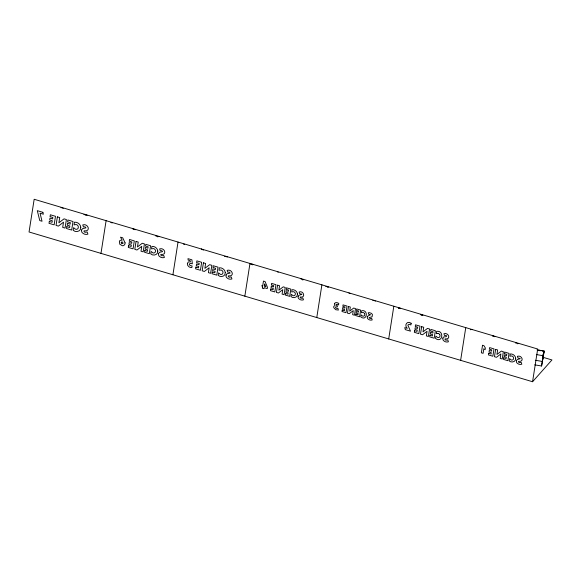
<?xml version="1.0" encoding="UTF-8"?>
<svg xmlns="http://www.w3.org/2000/svg" width="581" height="581" viewBox="0 0 581 581"><rect width="100%" height="100%" fill="white"/><g stroke="black" fill="none" stroke-linecap="round" stroke-linejoin="round"><path stroke-width="0.87" d="M61.099 207.816L61.165 207.41L63.242 208.368M100.978 253.381L106.105 220.664M111.944 223.017L112.01 222.603M133.027 229.212L133.093 228.798L135.177 229.764M172.913 274.769L178.033 242.052M183.872 244.405L183.937 243.998L184.453 244.499M201.353 249.641L201.447 249.067M244.841 296.165L249.968 263.447M252.183 264.718L252.241 264.311M252.757 264.82L252.822 264.406L250.258 263.985M316.776 317.553L321.896 284.835M388.704 338.948L393.824 306.231M398.682 308.417L398.74 308.003M400.244 308.678L400.309 308.264L398.595 307.988M420.753 314.779L420.818 314.365L422.895 315.33M422.096 314.946L422.031 315.36L421.225 314.989M460.631 360.336L465.759 327.619M470.61 329.805L470.675 329.398M492.681 336.167L492.746 335.76L494.83 336.719M532.566 381.732L537.686 349.014L34.17 199.268L29.05 231.986L532.566 381.732L551.95 359.951L543.286 357.373M538.1 350.031L538.035 350.437L539.531 350.692M540.286 350.815L540.345 350.408L539.291 350.227M541.979 350.684L542.538 351.2L542.603 350.786M543.591 350.953L544.106 351.461M534.731 364.853L541.572 366.001L544.165 351.062L537.055 349.849M544.165 351.047L541.572 366.001M543.271 356.77L542.284 361.433L535.326 360.264M85.647 215.493L86.082 214.999L87.114 215.304M157.574 236.888L158.017 236.387M302.461 279.977L302.904 279.476L303.376 279.781M517.228 343.843L517.671 343.349L518.695 343.654M83.911 214.614L85.058 214.694M155.839 236.009L159.041 236.692M224.593 256.352L225.297 256.403M515.492 342.964L516.647 343.044M537.243 349.885L537.868 349.987M438.176 333.371L436.266 333.668L436.636 331.337C444.61 330.182 442.54 343.756 435.525 338.433L435.888 336.101L437.537 337.452A2.309 1.968 41.7 0 0 438.996 337.408A2.106 1.801 41.7 0 0 439.875 336.508L440.02 335.557A2.113 1.801 41.7 0 0 439.773 334.656M110.869 222.421L112.583 222.697M325.81 286.455L327.517 286.745M327.8 286.774L328.309 287.283L327.735 287.188M470.523 329.383L472.237 329.659M543.351 352.471L543.91 352.565M543.656 354.185L543.097 354.09L542.952 355.02L543.533 355.114M542.93 355.18L543.504 355.274M542.894 355.398L543.475 355.499M536.343 354.57L543.177 355.717M542.785 356.073L543.351 356.168M543.308 356.451L542.741 356.356L543.279 356.719M226.321 256.708L227.345 257.005M300.849 278.865L301.88 279.17M372.784 300.261L373.808 300.566M348.883 292.977L350.161 293.558M277.428 271.799L278.234 272.162M201.389 249.118L203.481 250.077M374.832 300.871L375.311 301.176M364.548 313.617A2.048 1.743 41.7 0 0 363.132 312.476L361.447 312.716L361.774 310.653C368.841 309.637 367.01 321.656 360.786 316.943L361.113 314.873L362.573 316.071A2.048 1.743 41.7 0 0 363.866 316.035A1.866 1.598 41.7 0 0 364.643 315.236L364.774 314.394A1.874 1.598 41.7 0 0 364.556 313.595M438.168 333.392A2.309 1.968 41.7 0 1 439.766 334.678M81.58 230.047L81.645 231.55A2.76 2.353 41.7 0 0 82.335 232.792L83.853 233.867A5.628 4.801 41.7 0 0 87.106 234.325L87.913 234.121L87.186 232.03L84.971 232.32L83.998 231.528L84.114 230.817C91.253 231.913 88.225 223.111 82.763 224.927L83.432 226.931L85.073 226.822L85.973 227.861L82.611 228.594L81.58 230.047M158.533 253.665L158.591 255.059A2.564 2.186 41.7 0 0 159.23 256.214L160.639 257.209A5.229 4.459 41.7 0 0 163.66 257.637L164.408 257.448L163.733 255.502L161.678 255.778L160.77 255.037L160.886 254.376C167.51 255.393 164.699 247.223 159.63 248.908L160.247 250.774L161.772 250.672L162.607 251.638L159.484 252.314L158.533 253.665M226.031 275.133L226.089 276.527A2.571 2.193 41.7 0 0 226.735 277.689L228.144 278.691A5.251 4.481 41.7 0 0 231.187 279.12L231.935 278.931L231.26 276.977L229.19 277.246L228.282 276.512L228.391 275.844C235.058 276.868 232.226 268.654 227.135 270.347L227.759 272.22L229.284 272.119L230.127 273.092L226.989 273.774L226.031 275.133M298.111 296.354L298.162 297.625A2.339 1.997 41.7 0 0 298.75 298.678L300.036 299.585A4.779 4.074 41.7 0 0 302.803 299.978L303.485 299.803L302.868 298.031L300.987 298.278L300.159 297.61L300.261 297C306.078 298.198 303.703 290.202 299.113 292.003L299.68 293.71C305.562 294.727 298.147 294.247 298.111 296.354M367.301 316.739L367.352 317.909A2.142 1.83 41.7 0 0 367.889 318.867L369.066 319.703A4.372 3.726 41.7 0 0 371.593 320.058L372.218 319.899L371.658 318.279L369.937 318.504L369.153 317.582L372.08 316.819L372.428 314.539L371.52 313.37L369.385 312.687L368.223 312.767L368.739 314.321C373.213 314.793 367.918 315.047 367.301 316.739M442.875 338.207L442.925 339.522A2.418 2.063 41.7 0 0 443.535 340.604L444.864 341.548A4.931 4.205 41.7 0 0 447.719 341.948L448.423 341.773L447.784 339.943L445.845 340.197L444.988 339.5L445.097 338.876C451.35 339.834 448.692 332.129 443.913 333.719L444.494 335.477L445.932 335.382L446.687 336C446.44 337.663 442.911 335.811 442.875 338.207M516.386 360.692L516.436 361.978A2.368 2.019 41.7 0 0 517.032 363.038L518.332 363.96A4.83 4.118 41.7 0 0 521.128 364.352L521.818 364.178L521.193 362.384L519.298 362.638L518.455 361.956L518.557 361.346C524.679 362.283 522.087 354.737 517.402 356.298L517.976 358.019C523.917 359.051 516.422 358.557 516.386 360.692M125.082 242.843L124.908 244.194L123.891 245.436A2.905 2.477 41.7 0 1 122.33 245.719L119.773 244.231L119.388 241.326A2.44 2.084 41.7 0 1 120.34 240.309L122.184 240.142L120.507 237.157L122.722 237.818L125.082 242.843M334.54 303.863L335.128 305.417L333.901 306.26A2.36 2.012 41.7 0 0 333.814 307.748L335.738 309.717L338.353 310.08L338.098 308.547L336.058 308.235L335.448 307.276L335.963 306.732L337.314 306.928L337.481 305.846L336.45 305.33L336.326 304.364L337.401 304.255L338.578 304.952L338.803 303.478C337.655 302.548 334.961 301.902 334.54 303.863M80.781 227.265C81.267 231.376 75.813 232.872 73.191 230.301L73.605 227.643L75.486 229.183A2.636 2.244 41.7 0 0 77.157 229.139A2.404 2.055 41.7 0 0 78.159 228.115L78.326 227.026A2.411 2.055 41.7 0 0 78.043 225.994A2.629 2.244 41.7 0 0 76.213 224.535L74.041 224.869L74.462 222.211C77.469 221.862 80.505 224.23 80.781 227.265M157.785 251.079C158.243 254.899 153.173 256.286 150.74 253.904L151.125 251.435L152.868 252.866A2.447 2.084 41.7 0 0 154.423 252.815A2.237 1.91 41.7 0 0 155.352 251.871L155.505 250.861A2.237 1.91 41.7 0 0 155.243 249.903A2.447 2.084 41.7 0 0 153.544 248.566L151.532 248.857L151.917 246.388C154.706 246.068 157.531 248.269 157.785 251.079M225.275 272.533C225.733 276.367 220.642 277.762 218.195 275.365L218.587 272.881L220.337 274.319A2.455 2.099 41.7 0 0 221.898 274.276A2.244 1.917 41.7 0 0 222.828 273.324L222.988 272.307A2.251 1.917 41.7 0 0 222.719 271.349A2.455 2.099 41.7 0 0 221.012 270.005L218.993 270.296L219.378 267.812C222.189 267.492 225.021 269.7 225.275 272.533M297.428 293.986C297.842 297.479 293.216 298.743 290.994 296.564L291.342 294.306L292.94 295.62A2.237 1.91 41.7 0 0 294.356 295.576A2.041 1.743 41.7 0 0 295.206 294.705L295.344 293.79A2.041 1.743 41.7 0 0 295.104 292.911A2.237 1.91 41.7 0 0 293.55 291.691L291.713 291.952L292.069 289.694C294.618 289.403 297.196 291.415 297.428 293.986M515.696 358.303C516.117 361.825 511.44 363.11 509.188 360.91L509.552 358.622L511.157 359.944A2.259 1.925 41.7 0 0 512.595 359.908A2.063 1.765 41.7 0 0 513.451 359.029L513.597 358.099A2.063 1.765 41.7 0 0 513.35 357.213A2.259 1.925 41.7 0 0 511.781 355.957L509.922 356.247L510.278 353.96C512.856 353.669 515.463 355.703 515.696 358.303M187.365 263.469L187.692 265.408L189.057 266.832A4.445 3.791 41.7 0 0 190.996 267.529L191.839 267.594L192.093 265.945L190.045 265.517L189.246 264.101L190.474 263.338L192.34 263.818L191.904 259.816L187.983 258.647L188.135 260.099L190.27 260.738L190.423 261.871L188.36 261.915L187.365 263.469M49.298 221.47L49.007 223.322L54.142 224.847L55.486 216.299L50.344 214.774L50.053 216.626L52.842 217.454L52.617 218.914L49.981 218.129L49.69 219.988L52.326 220.773L52.087 222.298L49.298 221.47M57.374 216.866L56.037 225.413L58.383 226.111L63.518 222.16L62.697 227.396L65.05 228.093L66.387 219.545L64.041 218.848L58.899 222.792L59.72 217.563L57.374 216.866M66.822 226.677L66.532 228.536L71.674 230.061L73.01 221.514L67.875 219.988L67.585 221.84L70.374 222.668L70.141 224.128L67.505 223.344L67.214 225.196L69.851 225.98L69.618 227.512L66.822 226.677M128.554 245.698L128.285 247.419L133.056 248.835L134.298 240.904L129.527 239.481L129.258 241.202L131.851 241.972L131.633 243.33L129.185 242.604L128.917 244.325L131.364 245.051L131.146 246.467L128.554 245.698M136.056 241.427L134.807 249.358L136.993 250.012L141.757 246.337L141.001 251.203L143.18 251.849L144.422 243.911L142.243 243.265L137.472 246.925L138.234 242.074L136.056 241.427M144.829 250.542L144.56 252.263L149.332 253.679L150.573 245.741L145.802 244.325L145.533 246.046L148.126 246.816L147.908 248.167L145.461 247.441L145.192 249.162L147.639 249.888L147.421 251.312L144.829 250.542M195.891 267.122L195.623 268.85L200.416 270.274L201.665 262.3L196.872 260.869L196.603 262.605L199.203 263.375L198.992 264.74L196.531 264.006L196.262 265.735L198.724 266.468L198.499 267.892L195.891 267.122M203.43 262.823L202.181 270.804L204.374 271.45L209.167 267.761L208.405 272.649L210.598 273.302L211.847 265.321L209.654 264.675L204.861 268.357L205.623 263.476L203.43 262.823M212.254 271.988L211.985 273.716L216.778 275.14L218.028 267.166L213.234 265.735L212.966 267.471L215.566 268.24L215.355 269.606L212.893 268.872L212.617 270.601L215.079 271.334L214.861 272.758L212.254 271.988M262.51 287.181L262.351 288.227L263.977 288.713L264.144 287.66L267.26 288.59L267.456 287.341L265.096 281.567L263.469 281.081L262.728 285.808L261.871 285.554L262.51 287.181M264.704 284.116L264.362 286.295L265.837 286.731L264.704 284.116M270.717 289.069L270.47 290.645L274.828 291.938L275.968 284.683L271.603 283.39L271.363 284.959L273.724 285.663L273.535 286.905L271.298 286.237L271.051 287.813L273.288 288.474L273.085 289.774L270.717 289.069M277.573 285.162L276.433 292.417L278.422 293.006L282.787 289.658L282.09 294.095L284.08 294.69L285.213 287.435L283.223 286.847L278.865 290.195L279.563 285.758L277.573 285.162M285.591 293.492L285.344 295.068L289.701 296.361L290.834 289.106L286.477 287.813L286.23 289.382L288.597 290.086L288.408 291.328L286.164 290.66L285.925 292.236L288.161 292.897L287.958 294.197L285.591 293.492M342.238 310.08L342.013 311.518L346 312.701L347.039 306.071L343.051 304.88L342.826 306.318L344.991 306.964L344.816 308.097L342.768 307.487L342.543 308.925L344.591 309.535L344.402 310.726L342.238 310.08M348.506 306.507L347.467 313.144L349.29 313.682L353.277 310.617L352.645 314.677L354.468 315.222L355.507 308.584L353.684 308.046L349.697 311.104L350.328 307.044L348.506 306.507M355.848 314.125L355.623 315.563L359.61 316.754L360.648 310.116L356.661 308.932L356.436 310.37L358.6 311.009L358.426 312.142L356.378 311.539L356.153 312.977L358.201 313.587L358.012 314.771L355.848 314.125M411.152 323.29L410.89 324.946L409.075 324.249L407.847 325.157L410.498 331.17L405.313 329.63L404.754 327.604L407.259 328.345C403.73 325.026 407.419 320.269 411.152 323.29M414.587 330.691L414.333 332.31L418.836 333.654L420.005 326.159L415.509 324.823L415.255 326.449L417.695 327.176L417.499 328.454L415.183 327.764L414.928 329.391L417.245 330.073L417.035 331.417L414.587 330.691M421.668 326.653L420.491 334.14L422.547 334.758L427.05 331.293L426.331 335.876L428.386 336.493L429.562 329.006L427.507 328.388L423.004 331.845L423.723 327.263L421.668 326.653M429.947 335.252L429.693 336.878L434.189 338.215L435.365 330.727L430.862 329.391L430.608 331.017L433.056 331.744L432.852 333.022L430.543 332.332L430.289 333.959L432.598 334.641L432.387 335.985L429.947 335.252M482.535 345.288L481.358 352.812L483.109 353.328L483.835 348.694L485.091 349.726L485.36 348.004L483.958 345.71L482.535 345.288M488.701 353.328L488.447 354.918L492.855 356.226L494.003 348.898L489.601 347.591L489.347 349.181L491.744 349.893L491.548 351.142L489.282 350.466L489.035 352.057L491.301 352.732L491.09 354.04L488.701 353.328M495.622 349.384L494.475 356.712L496.494 357.308L500.895 353.923L500.19 358.412L502.209 359.007L503.357 351.679L501.338 351.084L496.937 354.461L497.641 349.98L495.622 349.384M503.734 357.802L503.48 359.392L507.888 360.699L509.036 353.371L504.628 352.057L504.381 353.647L506.777 354.359L506.581 355.608L504.315 354.94L504.068 356.531L506.327 357.199L506.124 358.513L503.734 357.802M121.226 242.183L121.596 243.635L123.027 243.504L122.664 242.052L121.226 242.183M42.878 212.319L37.293 210.656L39.769 220.577L42.028 221.245L40.06 213.22L43.372 214.207L42.878 212.319"/></g></svg>
